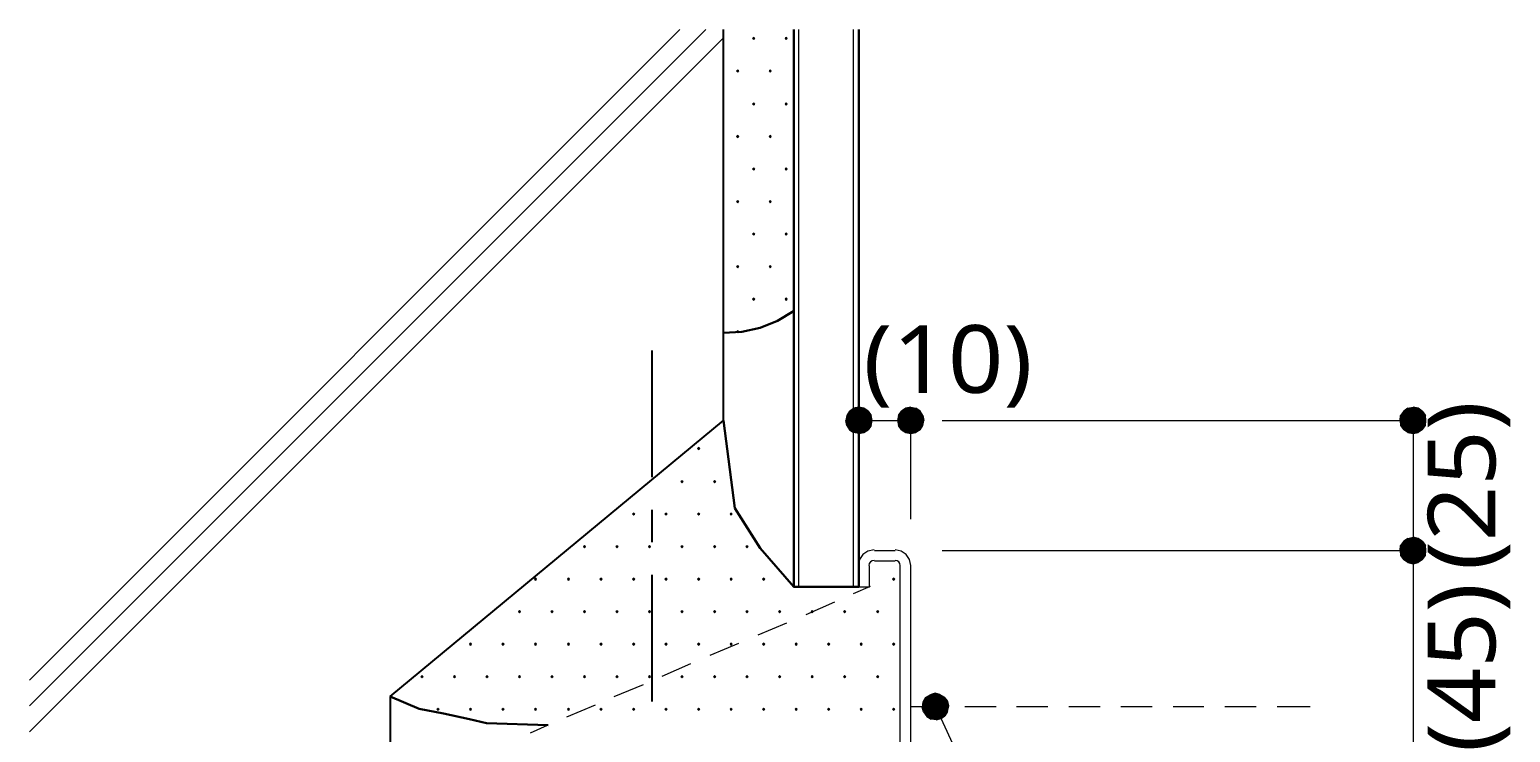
# Model space of a CAD drawing. Header units: millimetres. Extents: x 0 to 420, y 0 to 297.
# Drawn here: x 231.7 to 288.6, y 199.3 to 226.3 of the extents above; entities that cross this region are included whole.
import ezdxf
from ezdxf.enums import TextEntityAlignment as Align

# ---------------------------------------------------------------- set-up
doc = ezdxf.new("R2010")
doc.units = ezdxf.units.MM
doc.styles.add('kst32b', font='NotoSansJP-Variable.ttf')

msp = doc.modelspace()

# ---------------------------------------------------------------- hatches: boundary and pattern name
for points in [[(259.546, 225.975), (259.525, 225.954), (259.503, 225.933), (259.525, 225.912), (259.546, 225.891), (259.567, 225.912), (259.588, 225.933), (259.567, 225.954), (259.546, 225.975)], [(260.795, 225.975), (260.773, 225.954), (260.752, 225.933), (260.773, 225.912), (260.795, 225.891), (260.816, 225.912), (260.837, 225.933), (260.816, 225.954), (260.795, 225.975)], [(258.932, 224.726), (258.911, 224.705), (258.889, 224.684), (258.911, 224.663), (258.932, 224.642), (258.953, 224.663), (258.974, 224.684), (258.953, 224.705), (258.932, 224.726)], [(260.181, 224.726), (260.16, 224.705), (260.138, 224.684), (260.16, 224.663), (260.181, 224.642), (260.202, 224.663), (260.223, 224.684), (260.202, 224.705), (260.181, 224.726)], [(259.546, 223.456), (259.525, 223.435), (259.503, 223.414), (259.525, 223.393), (259.546, 223.372), (259.567, 223.393), (259.588, 223.414), (259.567, 223.435), (259.546, 223.456)], [(260.795, 223.456), (260.773, 223.435), (260.752, 223.414), (260.773, 223.393), (260.795, 223.372), (260.816, 223.393), (260.837, 223.414), (260.816, 223.435), (260.795, 223.456)], [(258.932, 222.208), (258.911, 222.187), (258.889, 222.165), (258.911, 222.144), (258.932, 222.123), (258.953, 222.144), (258.974, 222.165), (258.953, 222.187), (258.932, 222.208)], [(260.181, 222.208), (260.16, 222.187), (260.138, 222.165), (260.16, 222.144), (260.181, 222.123), (260.202, 222.144), (260.223, 222.165), (260.202, 222.187), (260.181, 222.208)], [(259.546, 220.959), (259.525, 220.938), (259.503, 220.916), (259.525, 220.895), (259.546, 220.874), (259.567, 220.895), (259.588, 220.916), (259.567, 220.938), (259.546, 220.959)], [(260.795, 220.959), (260.773, 220.938), (260.752, 220.916), (260.773, 220.895), (260.795, 220.874), (260.816, 220.895), (260.837, 220.916), (260.816, 220.938), (260.795, 220.959)], [(258.932, 219.71), (258.911, 219.689), (258.889, 219.668), (258.911, 219.646), (258.932, 219.625), (258.953, 219.646), (258.974, 219.668), (258.953, 219.689), (258.932, 219.71)], [(260.181, 219.71), (260.16, 219.689), (260.138, 219.668), (260.16, 219.646), (260.181, 219.625), (260.202, 219.646), (260.223, 219.668), (260.202, 219.689), (260.181, 219.71)], [(259.546, 218.461), (259.525, 218.44), (259.503, 218.419), (259.525, 218.398), (259.546, 218.376), (259.567, 218.398), (259.588, 218.419), (259.567, 218.44), (259.546, 218.461)], [(260.795, 218.461), (260.773, 218.44), (260.752, 218.419), (260.773, 218.398), (260.795, 218.376), (260.816, 218.398), (260.837, 218.419), (260.816, 218.44), (260.795, 218.461)], [(258.932, 217.212), (258.911, 217.191), (258.889, 217.17), (258.911, 217.149), (258.932, 217.128), (258.953, 217.149), (258.974, 217.17), (258.953, 217.191), (258.932, 217.212)], [(260.181, 217.212), (260.16, 217.191), (260.138, 217.17), (260.16, 217.149), (260.181, 217.128), (260.202, 217.149), (260.223, 217.17), (260.202, 217.191), (260.181, 217.212)], [(259.546, 215.963), (259.525, 215.942), (259.503, 215.921), (259.525, 215.9), (259.546, 215.879), (259.567, 215.9), (259.588, 215.921), (259.567, 215.942), (259.546, 215.963)], [(260.795, 215.963), (260.773, 215.942), (260.752, 215.921), (260.773, 215.9), (260.795, 215.879), (260.816, 215.9), (260.837, 215.921), (260.816, 215.942), (260.795, 215.963)], [(258.932, 214.715), (258.911, 214.693), (258.889, 214.672), (258.911, 214.651), (258.932, 214.63), (258.953, 214.651), (258.974, 214.672), (258.953, 214.693), (258.932, 214.715)], [(263.779, 211.73), (263.589, 211.772), (263.589, 211.264), (263.779, 211.73)], [(265.388, 210.799), (265.578, 210.756), (265.578, 211.264), (265.388, 210.799)], [(285.348, 211.074), (285.369, 211.264), (284.882, 211.264), (285.348, 211.074)], [(257.429, 210.227), (257.408, 210.206), (257.387, 210.185), (257.408, 210.164), (257.429, 210.143), (257.45, 210.164), (257.471, 210.185), (257.45, 210.206), (257.429, 210.227)], [(256.794, 208.957), (256.773, 208.936), (256.752, 208.915), (256.773, 208.894), (256.794, 208.873), (256.815, 208.894), (256.836, 208.915), (256.815, 208.936), (256.794, 208.957)], [(258.043, 208.957), (258.022, 208.936), (258, 208.915), (258.022, 208.894), (258.043, 208.873), (258.064, 208.894), (258.085, 208.915), (258.064, 208.936), (258.043, 208.957)], [(254.931, 207.708), (254.91, 207.687), (254.889, 207.666), (254.91, 207.645), (254.931, 207.624), (254.953, 207.645), (254.974, 207.666), (254.953, 207.687), (254.931, 207.708)], [(256.18, 207.708), (256.159, 207.687), (256.138, 207.666), (256.159, 207.645), (256.18, 207.624), (256.201, 207.645), (256.223, 207.666), (256.201, 207.687), (256.18, 207.708)], [(257.429, 207.708), (257.408, 207.687), (257.387, 207.666), (257.408, 207.645), (257.429, 207.624), (257.45, 207.645), (257.471, 207.666), (257.45, 207.687), (257.429, 207.708)], [(258.678, 207.708), (258.657, 207.687), (258.636, 207.666), (258.657, 207.645), (258.678, 207.624), (258.699, 207.645), (258.72, 207.666), (258.699, 207.687), (258.678, 207.708)], [(253.048, 206.46), (253.026, 206.438), (253.005, 206.417), (253.026, 206.396), (253.048, 206.375), (253.069, 206.396), (253.09, 206.417), (253.069, 206.438), (253.048, 206.46)], [(254.296, 206.46), (254.275, 206.438), (254.254, 206.417), (254.275, 206.396), (254.296, 206.375), (254.318, 206.396), (254.339, 206.417), (254.318, 206.438), (254.296, 206.46)], [(255.545, 206.46), (255.524, 206.438), (255.503, 206.417), (255.524, 206.396), (255.545, 206.375), (255.566, 206.396), (255.587, 206.417), (255.566, 206.438), (255.545, 206.46)], [(256.794, 206.46), (256.773, 206.438), (256.752, 206.417), (256.773, 206.396), (256.794, 206.375), (256.815, 206.396), (256.836, 206.417), (256.815, 206.438), (256.794, 206.46)], [(258.043, 206.46), (258.022, 206.438), (258, 206.417), (258.022, 206.396), (258.043, 206.375), (258.064, 206.396), (258.085, 206.417), (258.064, 206.438), (258.043, 206.46)], [(259.292, 206.46), (259.271, 206.438), (259.249, 206.417), (259.271, 206.396), (259.292, 206.375), (259.313, 206.396), (259.334, 206.417), (259.313, 206.438), (259.292, 206.46)], [(285.348, 206.079), (285.369, 206.269), (284.882, 206.269), (285.348, 206.079)], [(251.164, 205.211), (251.143, 205.19), (251.121, 205.169), (251.143, 205.147), (251.164, 205.126), (251.185, 205.147), (251.206, 205.169), (251.185, 205.19), (251.164, 205.211)], [(252.434, 205.211), (252.412, 205.19), (252.391, 205.169), (252.412, 205.147), (252.434, 205.126), (252.455, 205.147), (252.476, 205.169), (252.455, 205.19), (252.434, 205.211)], [(253.682, 205.211), (253.661, 205.19), (253.64, 205.169), (253.661, 205.147), (253.682, 205.126), (253.704, 205.147), (253.725, 205.169), (253.704, 205.19), (253.682, 205.211)], [(254.931, 205.211), (254.91, 205.19), (254.889, 205.169), (254.91, 205.147), (254.931, 205.126), (254.953, 205.147), (254.974, 205.169), (254.953, 205.19), (254.931, 205.211)], [(256.18, 205.211), (256.159, 205.19), (256.138, 205.169), (256.159, 205.147), (256.18, 205.126), (256.201, 205.147), (256.223, 205.169), (256.201, 205.19), (256.18, 205.211)], [(257.429, 205.211), (257.408, 205.19), (257.387, 205.169), (257.408, 205.147), (257.429, 205.126), (257.45, 205.147), (257.471, 205.169), (257.45, 205.19), (257.429, 205.211)], [(258.678, 205.211), (258.657, 205.19), (258.636, 205.169), (258.657, 205.147), (258.678, 205.126), (258.699, 205.147), (258.72, 205.169), (258.699, 205.19), (258.678, 205.211)], [(259.927, 205.211), (259.905, 205.19), (259.884, 205.169), (259.905, 205.147), (259.927, 205.126), (259.948, 205.147), (259.969, 205.169), (259.948, 205.19), (259.927, 205.211)], [(264.922, 205.211), (264.901, 205.19), (264.88, 205.169), (264.901, 205.147), (264.922, 205.126), (264.943, 205.147), (264.964, 205.169), (264.943, 205.19), (264.922, 205.211)], [(250.55, 203.962), (250.529, 203.941), (250.507, 203.92), (250.529, 203.898), (250.55, 203.877), (250.571, 203.898), (250.592, 203.92), (250.571, 203.941), (250.55, 203.962)], [(251.799, 203.962), (251.778, 203.941), (251.756, 203.92), (251.778, 203.898), (251.799, 203.877), (251.82, 203.898), (251.841, 203.92), (251.82, 203.941), (251.799, 203.962)], [(253.048, 203.962), (253.026, 203.941), (253.005, 203.92), (253.026, 203.898), (253.048, 203.877), (253.069, 203.898), (253.09, 203.92), (253.069, 203.941), (253.048, 203.962)], [(254.296, 203.962), (254.275, 203.941), (254.254, 203.92), (254.275, 203.898), (254.296, 203.877), (254.318, 203.898), (254.339, 203.92), (254.318, 203.941), (254.296, 203.962)], [(255.545, 203.962), (255.524, 203.941), (255.503, 203.92), (255.524, 203.898), (255.545, 203.877), (255.566, 203.898), (255.587, 203.92), (255.566, 203.941), (255.545, 203.962)], [(256.794, 203.962), (256.773, 203.941), (256.752, 203.92), (256.773, 203.898), (256.794, 203.877), (256.815, 203.898), (256.836, 203.92), (256.815, 203.941), (256.794, 203.962)], [(258.043, 203.962), (258.022, 203.941), (258, 203.92), (258.022, 203.898), (258.043, 203.877), (258.064, 203.898), (258.085, 203.92), (258.064, 203.941), (258.043, 203.962)], [(259.292, 203.962), (259.271, 203.941), (259.249, 203.92), (259.271, 203.898), (259.292, 203.877), (259.313, 203.898), (259.334, 203.92), (259.313, 203.941), (259.292, 203.962)], [(260.541, 203.962), (260.519, 203.941), (260.498, 203.92), (260.519, 203.898), (260.541, 203.877), (260.562, 203.898), (260.583, 203.92), (260.562, 203.941), (260.541, 203.962)], [(261.789, 203.962), (261.768, 203.941), (261.747, 203.92), (261.768, 203.898), (261.789, 203.877), (261.811, 203.898), (261.832, 203.92), (261.811, 203.941), (261.789, 203.962)], [(263.038, 203.962), (263.017, 203.941), (262.996, 203.92), (263.017, 203.898), (263.038, 203.877), (263.059, 203.898), (263.08, 203.92), (263.059, 203.941), (263.038, 203.962)], [(264.308, 203.962), (264.287, 203.941), (264.266, 203.92), (264.287, 203.898), (264.308, 203.877), (264.329, 203.898), (264.35, 203.92), (264.329, 203.941), (264.308, 203.962)], [(248.666, 202.713), (248.645, 202.692), (248.624, 202.671), (248.645, 202.65), (248.666, 202.629), (248.687, 202.65), (248.708, 202.671), (248.687, 202.692), (248.666, 202.713)], [(249.915, 202.713), (249.894, 202.692), (249.873, 202.671), (249.894, 202.65), (249.915, 202.629), (249.936, 202.65), (249.957, 202.671), (249.936, 202.692), (249.915, 202.713)], [(251.164, 202.713), (251.143, 202.692), (251.121, 202.671), (251.143, 202.65), (251.164, 202.629), (251.185, 202.65), (251.206, 202.671), (251.185, 202.692), (251.164, 202.713)], [(252.434, 202.713), (252.412, 202.692), (252.391, 202.671), (252.412, 202.65), (252.434, 202.629), (252.455, 202.65), (252.476, 202.671), (252.455, 202.692), (252.434, 202.713)], [(253.682, 202.713), (253.661, 202.692), (253.64, 202.671), (253.661, 202.65), (253.682, 202.629), (253.704, 202.65), (253.725, 202.671), (253.704, 202.692), (253.682, 202.713)], [(254.931, 202.713), (254.91, 202.692), (254.889, 202.671), (254.91, 202.65), (254.931, 202.629), (254.953, 202.65), (254.974, 202.671), (254.953, 202.692), (254.931, 202.713)], [(256.18, 202.713), (256.159, 202.692), (256.138, 202.671), (256.159, 202.65), (256.18, 202.629), (256.201, 202.65), (256.223, 202.671), (256.201, 202.692), (256.18, 202.713)], [(257.429, 202.713), (257.408, 202.692), (257.387, 202.671), (257.408, 202.65), (257.429, 202.629), (257.45, 202.65), (257.471, 202.671), (257.45, 202.692), (257.429, 202.713)], [(258.678, 202.713), (258.657, 202.692), (258.636, 202.671), (258.657, 202.65), (258.678, 202.629), (258.699, 202.65), (258.72, 202.671), (258.699, 202.692), (258.678, 202.713)], [(259.927, 202.713), (259.905, 202.692), (259.884, 202.671), (259.905, 202.65), (259.927, 202.629), (259.948, 202.65), (259.969, 202.671), (259.948, 202.692), (259.927, 202.713)], [(261.175, 202.713), (261.154, 202.692), (261.133, 202.671), (261.154, 202.65), (261.175, 202.629), (261.197, 202.65), (261.218, 202.671), (261.197, 202.692), (261.175, 202.713)], [(262.424, 202.713), (262.403, 202.692), (262.382, 202.671), (262.403, 202.65), (262.424, 202.629), (262.446, 202.65), (262.467, 202.671), (262.446, 202.692), (262.424, 202.713)], [(263.673, 202.713), (263.652, 202.692), (263.631, 202.671), (263.652, 202.65), (263.673, 202.629), (263.694, 202.65), (263.716, 202.671), (263.694, 202.692), (263.673, 202.713)], [(264.922, 202.713), (264.901, 202.692), (264.88, 202.671), (264.901, 202.65), (264.922, 202.629), (264.943, 202.65), (264.964, 202.671), (264.943, 202.692), (264.922, 202.713)], [(246.803, 201.464), (246.782, 201.443), (246.761, 201.422), (246.782, 201.401), (246.803, 201.38), (246.825, 201.401), (246.846, 201.422), (246.825, 201.443), (246.803, 201.464)], [(248.052, 201.464), (248.031, 201.443), (248.01, 201.422), (248.031, 201.401), (248.052, 201.38), (248.073, 201.401), (248.095, 201.422), (248.073, 201.443), (248.052, 201.464)], [(249.301, 201.464), (249.28, 201.443), (249.259, 201.422), (249.28, 201.401), (249.301, 201.38), (249.322, 201.401), (249.343, 201.422), (249.322, 201.443), (249.301, 201.464)], [(250.55, 201.464), (250.529, 201.443), (250.507, 201.422), (250.529, 201.401), (250.55, 201.38), (250.571, 201.401), (250.592, 201.422), (250.571, 201.443), (250.55, 201.464)], [(251.799, 201.464), (251.778, 201.443), (251.756, 201.422), (251.778, 201.401), (251.799, 201.38), (251.82, 201.401), (251.841, 201.422), (251.82, 201.443), (251.799, 201.464)], [(253.048, 201.464), (253.026, 201.443), (253.005, 201.422), (253.026, 201.401), (253.048, 201.38), (253.069, 201.401), (253.09, 201.422), (253.069, 201.443), (253.048, 201.464)], [(254.296, 201.464), (254.275, 201.443), (254.254, 201.422), (254.275, 201.401), (254.296, 201.38), (254.318, 201.401), (254.339, 201.422), (254.318, 201.443), (254.296, 201.464)], [(255.545, 201.464), (255.524, 201.443), (255.503, 201.422), (255.524, 201.401), (255.545, 201.38), (255.566, 201.401), (255.587, 201.422), (255.566, 201.443), (255.545, 201.464)], [(256.794, 201.464), (256.773, 201.443), (256.752, 201.422), (256.773, 201.401), (256.794, 201.38), (256.815, 201.401), (256.836, 201.422), (256.815, 201.443), (256.794, 201.464)], [(258.043, 201.464), (258.022, 201.443), (258, 201.422), (258.022, 201.401), (258.043, 201.38), (258.064, 201.401), (258.085, 201.422), (258.064, 201.443), (258.043, 201.464)], [(259.292, 201.464), (259.271, 201.443), (259.249, 201.422), (259.271, 201.401), (259.292, 201.38), (259.313, 201.401), (259.334, 201.422), (259.313, 201.443), (259.292, 201.464)], [(260.541, 201.464), (260.519, 201.443), (260.498, 201.422), (260.519, 201.401), (260.541, 201.38), (260.562, 201.401), (260.583, 201.422), (260.562, 201.443), (260.541, 201.464)], [(261.789, 201.464), (261.768, 201.443), (261.747, 201.422), (261.768, 201.401), (261.789, 201.38), (261.811, 201.401), (261.832, 201.422), (261.811, 201.443), (261.789, 201.464)], [(263.038, 201.464), (263.017, 201.443), (262.996, 201.422), (263.017, 201.401), (263.038, 201.38), (263.059, 201.401), (263.08, 201.422), (263.059, 201.443), (263.038, 201.464)], [(264.308, 201.464), (264.287, 201.443), (264.266, 201.422), (264.287, 201.401), (264.308, 201.38), (264.329, 201.401), (264.35, 201.422), (264.329, 201.443), (264.308, 201.464)], [(247.417, 200.215), (247.396, 200.194), (247.375, 200.173), (247.396, 200.152), (247.417, 200.131), (247.438, 200.152), (247.46, 200.173), (247.438, 200.194), (247.417, 200.215)], [(248.666, 200.215), (248.645, 200.194), (248.624, 200.173), (248.645, 200.152), (248.666, 200.131), (248.687, 200.152), (248.708, 200.173), (248.687, 200.194), (248.666, 200.215)], [(249.915, 200.215), (249.894, 200.194), (249.873, 200.173), (249.894, 200.152), (249.915, 200.131), (249.936, 200.152), (249.957, 200.173), (249.936, 200.194), (249.915, 200.215)], [(251.164, 200.215), (251.143, 200.194), (251.121, 200.173), (251.143, 200.152), (251.164, 200.131), (251.185, 200.152), (251.206, 200.173), (251.185, 200.194), (251.164, 200.215)], [(252.434, 200.215), (252.412, 200.194), (252.391, 200.173), (252.412, 200.152), (252.434, 200.131), (252.455, 200.152), (252.476, 200.173), (252.455, 200.194), (252.434, 200.215)], [(253.682, 200.215), (253.661, 200.194), (253.64, 200.173), (253.661, 200.152), (253.682, 200.131), (253.704, 200.152), (253.725, 200.173), (253.704, 200.194), (253.682, 200.215)], [(254.931, 200.215), (254.91, 200.194), (254.889, 200.173), (254.91, 200.152), (254.931, 200.131), (254.953, 200.152), (254.974, 200.173), (254.953, 200.194), (254.931, 200.215)], [(256.18, 200.215), (256.159, 200.194), (256.138, 200.173), (256.159, 200.152), (256.18, 200.131), (256.201, 200.152), (256.223, 200.173), (256.201, 200.194), (256.18, 200.215)], [(257.429, 200.215), (257.408, 200.194), (257.387, 200.173), (257.408, 200.152), (257.429, 200.131), (257.45, 200.152), (257.471, 200.173), (257.45, 200.194), (257.429, 200.215)], [(258.678, 200.215), (258.657, 200.194), (258.636, 200.173), (258.657, 200.152), (258.678, 200.131), (258.699, 200.152), (258.72, 200.173), (258.699, 200.194), (258.678, 200.215)], [(259.927, 200.215), (259.905, 200.194), (259.884, 200.173), (259.905, 200.152), (259.927, 200.131), (259.948, 200.152), (259.969, 200.173), (259.948, 200.194), (259.927, 200.215)], [(261.175, 200.215), (261.154, 200.194), (261.133, 200.173), (261.154, 200.152), (261.175, 200.131), (261.197, 200.152), (261.218, 200.173), (261.197, 200.194), (261.175, 200.215)], [(262.424, 200.215), (262.403, 200.194), (262.382, 200.173), (262.403, 200.152), (262.424, 200.131), (262.446, 200.152), (262.467, 200.173), (262.446, 200.194), (262.424, 200.215)], [(263.673, 200.215), (263.652, 200.194), (263.631, 200.173), (263.652, 200.152), (263.673, 200.131), (263.694, 200.152), (263.716, 200.173), (263.694, 200.194), (263.673, 200.215)], [(264.922, 200.215), (264.901, 200.194), (264.88, 200.173), (264.901, 200.152), (264.922, 200.131), (264.943, 200.152), (264.964, 200.173), (264.943, 200.194), (264.922, 200.215)], [(267.039, 200.3), (266.996, 200.491), (266.531, 200.279), (267.039, 200.3)]]:
    msp.add_hatch(color=7).paths.add_polyline_path(points)
h = msp.add_hatch(color=7)
h.paths.add_polyline_path([(263.589, 211.772), (263.377, 211.73), (263.589, 211.264), (263.589, 211.772)])
h.paths.add_polyline_path([(263.377, 211.73), (263.589, 211.264), (263.229, 211.624), (263.377, 211.73)])
h.paths.add_polyline_path([(263.589, 211.264), (263.229, 211.624), (263.123, 211.455), (263.589, 211.264)])
h = msp.add_hatch(color=7)
h.paths.add_polyline_path([(264.096, 211.264), (264.054, 211.455), (263.589, 211.264), (264.096, 211.264)])
h.paths.add_polyline_path([(264.054, 211.455), (263.589, 211.264), (263.948, 211.624), (264.054, 211.455)])
h.paths.add_polyline_path([(263.589, 211.264), (263.948, 211.624), (263.779, 211.73), (263.589, 211.264)])
h = msp.add_hatch(color=7)
h.paths.add_polyline_path([(265.388, 211.73), (265.218, 211.624), (265.578, 211.264), (265.388, 211.73)])
h.paths.add_polyline_path([(265.218, 211.624), (265.578, 211.264), (265.112, 211.455), (265.218, 211.624)])
h.paths.add_polyline_path([(265.578, 211.264), (265.112, 211.455), (265.07, 211.264), (265.578, 211.264)])
h = msp.add_hatch(color=7)
h.paths.add_polyline_path([(265.938, 211.624), (265.769, 211.73), (265.578, 211.264), (265.938, 211.624)])
h.paths.add_polyline_path([(265.769, 211.73), (265.578, 211.264), (265.578, 211.772), (265.769, 211.73)])
h.paths.add_polyline_path([(265.578, 211.264), (265.578, 211.772), (265.388, 211.73), (265.578, 211.264)])
h = msp.add_hatch(color=7)
h.paths.add_polyline_path([(266.044, 211.074), (266.086, 211.264), (265.578, 211.264), (266.044, 211.074)])
h.paths.add_polyline_path([(266.086, 211.264), (265.578, 211.264), (266.044, 211.455), (266.086, 211.264)])
h.paths.add_polyline_path([(265.578, 211.264), (266.044, 211.455), (265.938, 211.624), (265.578, 211.264)])
h = msp.add_hatch(color=7)
h.paths.add_polyline_path([(284.522, 211.624), (284.395, 211.455), (284.882, 211.264), (284.522, 211.624)])
h.paths.add_polyline_path([(284.395, 211.455), (284.882, 211.264), (284.374, 211.264), (284.395, 211.455)])
h.paths.add_polyline_path([(284.882, 211.264), (284.374, 211.264), (284.395, 211.074), (284.882, 211.264)])
h = msp.add_hatch(color=7)
h.paths.add_polyline_path([(285.073, 211.73), (284.882, 211.772), (284.882, 211.264), (285.073, 211.73)])
h.paths.add_polyline_path([(284.882, 211.772), (284.882, 211.264), (284.671, 211.73), (284.882, 211.772)])
h.paths.add_polyline_path([(284.882, 211.264), (284.671, 211.73), (284.522, 211.624), (284.882, 211.264)])
h = msp.add_hatch(color=7)
h.paths.add_polyline_path([(285.369, 211.264), (285.348, 211.455), (284.882, 211.264), (285.369, 211.264)])
h.paths.add_polyline_path([(285.348, 211.455), (284.882, 211.264), (285.221, 211.624), (285.348, 211.455)])
h.paths.add_polyline_path([(284.882, 211.264), (285.221, 211.624), (285.073, 211.73), (284.882, 211.264)])
h = msp.add_hatch(color=7)
h.paths.add_polyline_path([(263.123, 211.455), (263.08, 211.264), (263.589, 211.264), (263.123, 211.455)])
h.paths.add_polyline_path([(263.08, 211.264), (263.589, 211.264), (263.123, 211.074), (263.08, 211.264)])
h.paths.add_polyline_path([(263.589, 211.264), (263.123, 211.074), (263.229, 210.905), (263.589, 211.264)])
h = msp.add_hatch(color=7)
h.paths.add_polyline_path([(263.229, 210.905), (263.377, 210.799), (263.589, 211.264), (263.229, 210.905)])
h.paths.add_polyline_path([(263.377, 210.799), (263.589, 211.264), (263.589, 210.756), (263.377, 210.799)])
h.paths.add_polyline_path([(263.589, 211.264), (263.589, 210.756), (263.779, 210.799), (263.589, 211.264)])
h = msp.add_hatch(color=7)
h.paths.add_polyline_path([(263.779, 210.799), (263.948, 210.905), (263.589, 211.264), (263.779, 210.799)])
h.paths.add_polyline_path([(263.948, 210.905), (263.589, 211.264), (264.054, 211.074), (263.948, 210.905)])
h.paths.add_polyline_path([(263.589, 211.264), (264.054, 211.074), (264.096, 211.264), (263.589, 211.264)])
h = msp.add_hatch(color=7)
h.paths.add_polyline_path([(265.07, 211.264), (265.112, 211.074), (265.578, 211.264), (265.07, 211.264)])
h.paths.add_polyline_path([(265.112, 211.074), (265.578, 211.264), (265.218, 210.905), (265.112, 211.074)])
h.paths.add_polyline_path([(265.578, 211.264), (265.218, 210.905), (265.388, 210.799), (265.578, 211.264)])
h = msp.add_hatch(color=7)
h.paths.add_polyline_path([(265.578, 210.756), (265.769, 210.799), (265.578, 211.264), (265.578, 210.756)])
h.paths.add_polyline_path([(265.769, 210.799), (265.578, 211.264), (265.938, 210.905), (265.769, 210.799)])
h.paths.add_polyline_path([(265.578, 211.264), (265.938, 210.905), (266.044, 211.074), (265.578, 211.264)])
h = msp.add_hatch(color=7)
h.paths.add_polyline_path([(284.395, 211.074), (284.522, 210.905), (284.882, 211.264), (284.395, 211.074)])
h.paths.add_polyline_path([(284.522, 210.905), (284.882, 211.264), (284.671, 210.799), (284.522, 210.905)])
h.paths.add_polyline_path([(284.882, 211.264), (284.671, 210.799), (284.882, 210.756), (284.882, 211.264)])
h = msp.add_hatch(color=7)
h.paths.add_polyline_path([(284.882, 210.756), (285.073, 210.799), (284.882, 211.264), (284.882, 210.756)])
h.paths.add_polyline_path([(285.073, 210.799), (284.882, 211.264), (285.221, 210.905), (285.073, 210.799)])
h.paths.add_polyline_path([(284.882, 211.264), (285.221, 210.905), (285.348, 211.074), (284.882, 211.264)])
h = msp.add_hatch(color=7)
h.paths.add_polyline_path([(284.522, 206.629), (284.395, 206.46), (284.882, 206.269), (284.522, 206.629)])
h.paths.add_polyline_path([(284.395, 206.46), (284.882, 206.269), (284.374, 206.269), (284.395, 206.46)])
h.paths.add_polyline_path([(284.882, 206.269), (284.374, 206.269), (284.395, 206.079), (284.882, 206.269)])
h = msp.add_hatch(color=7)
h.paths.add_polyline_path([(285.073, 206.735), (284.882, 206.777), (284.882, 206.269), (285.073, 206.735)])
h.paths.add_polyline_path([(284.882, 206.777), (284.882, 206.269), (284.671, 206.735), (284.882, 206.777)])
h.paths.add_polyline_path([(284.882, 206.269), (284.671, 206.735), (284.522, 206.629), (284.882, 206.269)])
h = msp.add_hatch(color=7)
h.paths.add_polyline_path([(285.369, 206.269), (285.348, 206.46), (284.882, 206.269), (285.369, 206.269)])
h.paths.add_polyline_path([(285.348, 206.46), (284.882, 206.269), (285.221, 206.629), (285.348, 206.46)])
h.paths.add_polyline_path([(284.882, 206.269), (285.221, 206.629), (285.073, 206.735), (284.882, 206.269)])
h = msp.add_hatch(color=7)
h.paths.add_polyline_path([(284.395, 206.079), (284.522, 205.909), (284.882, 206.269), (284.395, 206.079)])
h.paths.add_polyline_path([(284.522, 205.909), (284.882, 206.269), (284.671, 205.804), (284.522, 205.909)])
h.paths.add_polyline_path([(284.882, 206.269), (284.671, 205.804), (284.882, 205.761), (284.882, 206.269)])
h = msp.add_hatch(color=7)
h.paths.add_polyline_path([(284.882, 205.761), (285.073, 205.804), (284.882, 206.269), (284.882, 205.761)])
h.paths.add_polyline_path([(285.073, 205.804), (284.882, 206.269), (285.221, 205.909), (285.073, 205.804)])
h.paths.add_polyline_path([(284.882, 206.269), (285.221, 205.909), (285.348, 206.079), (284.882, 206.269)])
h = msp.add_hatch(color=7)
h.paths.add_polyline_path([(266.51, 200.787), (266.319, 200.723), (266.531, 200.279), (266.51, 200.787)])
h.paths.add_polyline_path([(266.319, 200.723), (266.531, 200.279), (266.15, 200.618), (266.319, 200.723)])
h.paths.add_polyline_path([(266.531, 200.279), (266.15, 200.618), (266.044, 200.448), (266.531, 200.279)])
h = msp.add_hatch(color=7)
h.paths.add_polyline_path([(266.996, 200.491), (266.869, 200.639), (266.531, 200.279), (266.996, 200.491)])
h.paths.add_polyline_path([(266.869, 200.639), (266.531, 200.279), (266.7, 200.745), (266.869, 200.639)])
h.paths.add_polyline_path([(266.531, 200.279), (266.7, 200.745), (266.51, 200.787), (266.531, 200.279)])
h = msp.add_hatch(color=7)
h.paths.add_polyline_path([(266.044, 200.448), (266.023, 200.258), (266.531, 200.279), (266.044, 200.448)])
h.paths.add_polyline_path([(266.023, 200.258), (266.531, 200.279), (266.065, 200.067), (266.023, 200.258)])
h.paths.add_polyline_path([(266.531, 200.279), (266.065, 200.067), (266.192, 199.898), (266.531, 200.279)])
h = msp.add_hatch(color=7)
h.paths.add_polyline_path([(266.192, 199.898), (266.361, 199.792), (266.531, 200.279), (266.192, 199.898)])
h.paths.add_polyline_path([(266.361, 199.792), (266.531, 200.279), (266.552, 199.771), (266.361, 199.792)])
h.paths.add_polyline_path([(266.531, 200.279), (266.552, 199.771), (266.742, 199.813), (266.531, 200.279)])
h = msp.add_hatch(color=7)
h.paths.add_polyline_path([(266.742, 199.813), (266.891, 199.919), (266.531, 200.279), (266.742, 199.813)])
h.paths.add_polyline_path([(266.891, 199.919), (266.531, 200.279), (266.996, 200.088), (266.891, 199.919)])
h.paths.add_polyline_path([(266.531, 200.279), (266.996, 200.088), (267.039, 200.3), (266.531, 200.279)])

# ---------------------------------------------------------------- linework, layer by layer
at = {"lineweight": 13}
for points in [[(231.733, 201.295), (256.709, 226.272)], [(231.733, 200.3), (257.704, 226.272)], [(231.733, 199.305), (258.382, 225.954)], [(261.281, 204.872), (261.281, 226.272)], [(263.377, 204.872), (263.377, 226.272)], [(263.589, 211.264), (265.578, 211.264)], [(265.578, 207.476), (265.578, 211.307)], [(266.785, 211.264), (284.882, 211.264)], [(284.882, 211.264), (284.882, 206.269), (284.882, 197.273)], [(264.171, 206.29), (263.936, 206.243), (263.744, 206.114), (263.615, 205.922), (263.567, 205.687)], [(264.181, 206.269), (264.986, 206.269)], [(265.578, 205.687), (265.531, 205.922), (265.401, 206.114), (265.21, 206.243), (264.975, 206.29)], [(266.785, 206.269), (284.882, 206.269)], [(263.589, 205.676), (263.589, 204.872), (263.991, 204.872), (263.991, 205.676)], [(264.171, 205.888), (264.092, 205.872), (264.028, 205.829), (263.985, 205.765), (263.97, 205.687)], [(264.181, 205.867), (264.986, 205.867)], [(265.176, 205.687), (265.16, 205.765), (265.117, 205.829), (265.053, 205.872), (264.975, 205.888)], [(265.176, 197.866), (265.176, 205.676)], [(265.578, 197.866), (265.578, 205.676)], [(263.377, 204.618), (264.033, 204.893)], [(261.557, 203.814), (262.657, 204.301)], [(259.715, 203.031), (260.816, 203.496)], [(257.873, 202.247), (258.974, 202.713)], [(256.032, 201.443), (257.133, 201.93)], [(254.191, 200.66), (255.312, 201.126)], [(252.37, 199.877), (253.471, 200.342)], [(265.578, 200.279), (266.848, 200.279)], [(266.531, 200.279), (270.193, 192.299)], [(267.653, 200.279), (268.859, 200.279)], [(269.642, 200.279), (270.849, 200.279)], [(271.653, 200.279), (272.86, 200.279)], [(273.643, 200.279), (274.849, 200.279)], [(275.654, 200.279), (276.839, 200.279)], [(277.643, 200.279), (278.85, 200.279)], [(279.654, 200.279), (280.924, 200.279)], [(250.973, 199.263), (251.629, 199.559)]]:
    msp.add_lwpolyline(points, dxfattribs=at)
at = {"lineweight": 25}
for points in [[(258.382, 211.264), (258.382, 226.272)], [(255.63, 213.953), (255.63, 209.084)], [(245.576, 200.66), (258.382, 211.264)], [(255.63, 207.836), (255.63, 206.587)], [(255.63, 205.338), (255.63, 200.47)], [(245.576, 200.66), (245.576, 160.274)]]:
    msp.add_lwpolyline(points, dxfattribs=at)
at = {"lineweight": 0}
for points in [[(259.546, 225.975), (259.525, 225.954), (259.503, 225.933), (259.525, 225.912), (259.546, 225.891), (259.567, 225.912), (259.588, 225.933), (259.567, 225.954)], [(260.795, 225.975), (260.773, 225.954), (260.752, 225.933), (260.773, 225.912), (260.795, 225.891), (260.816, 225.912), (260.837, 225.933), (260.816, 225.954)], [(258.932, 224.726), (258.911, 224.705), (258.889, 224.684), (258.911, 224.663), (258.932, 224.642), (258.953, 224.663), (258.974, 224.684), (258.953, 224.705)], [(260.181, 224.726), (260.16, 224.705), (260.138, 224.684), (260.16, 224.663), (260.181, 224.642), (260.202, 224.663), (260.223, 224.684), (260.202, 224.705)], [(259.546, 223.456), (259.525, 223.435), (259.503, 223.414), (259.525, 223.393), (259.546, 223.372), (259.567, 223.393), (259.588, 223.414), (259.567, 223.435)], [(260.795, 223.456), (260.773, 223.435), (260.752, 223.414), (260.773, 223.393), (260.795, 223.372), (260.816, 223.393), (260.837, 223.414), (260.816, 223.435)], [(258.932, 222.208), (258.911, 222.187), (258.889, 222.165), (258.911, 222.144), (258.932, 222.123), (258.953, 222.144), (258.974, 222.165), (258.953, 222.187)], [(260.181, 222.208), (260.16, 222.187), (260.138, 222.165), (260.16, 222.144), (260.181, 222.123), (260.202, 222.144), (260.223, 222.165), (260.202, 222.187)], [(259.546, 220.959), (259.525, 220.938), (259.503, 220.916), (259.525, 220.895), (259.546, 220.874), (259.567, 220.895), (259.588, 220.916), (259.567, 220.938)], [(260.795, 220.959), (260.773, 220.938), (260.752, 220.916), (260.773, 220.895), (260.795, 220.874), (260.816, 220.895), (260.837, 220.916), (260.816, 220.938)], [(258.932, 219.71), (258.911, 219.689), (258.889, 219.668), (258.911, 219.646), (258.932, 219.625), (258.953, 219.646), (258.974, 219.668), (258.953, 219.689)], [(260.181, 219.71), (260.16, 219.689), (260.138, 219.668), (260.16, 219.646), (260.181, 219.625), (260.202, 219.646), (260.223, 219.668), (260.202, 219.689)], [(259.546, 218.461), (259.525, 218.44), (259.503, 218.419), (259.525, 218.398), (259.546, 218.376), (259.567, 218.398), (259.588, 218.419), (259.567, 218.44)], [(260.795, 218.461), (260.773, 218.44), (260.752, 218.419), (260.773, 218.398), (260.795, 218.376), (260.816, 218.398), (260.837, 218.419), (260.816, 218.44)], [(258.932, 217.212), (258.911, 217.191), (258.889, 217.17), (258.911, 217.149), (258.932, 217.128), (258.953, 217.149), (258.974, 217.17), (258.953, 217.191)], [(260.181, 217.212), (260.16, 217.191), (260.138, 217.17), (260.16, 217.149), (260.181, 217.128), (260.202, 217.149), (260.223, 217.17), (260.202, 217.191)], [(259.546, 215.963), (259.525, 215.942), (259.503, 215.921), (259.525, 215.9), (259.546, 215.879), (259.567, 215.9), (259.588, 215.921), (259.567, 215.942)], [(260.795, 215.963), (260.773, 215.942), (260.752, 215.921), (260.773, 215.9), (260.795, 215.879), (260.816, 215.9), (260.837, 215.921), (260.816, 215.942)], [(258.932, 214.715), (258.911, 214.693), (258.889, 214.672), (258.911, 214.651), (258.932, 214.63), (258.953, 214.651), (258.974, 214.672), (258.953, 214.693)], [(263.589, 211.264), (263.229, 211.624), (263.123, 211.455)], [(263.377, 211.73), (263.589, 211.264), (263.229, 211.624)], [(263.589, 211.772), (263.377, 211.73), (263.589, 211.264)], [(263.779, 211.73), (263.589, 211.772), (263.589, 211.264)], [(263.589, 211.264), (263.948, 211.624), (263.779, 211.73)], [(264.054, 211.455), (263.589, 211.264), (263.948, 211.624)], [(265.218, 211.624), (265.578, 211.264), (265.112, 211.455)], [(265.388, 211.73), (265.218, 211.624), (265.578, 211.264)], [(265.578, 211.264), (265.578, 211.772), (265.388, 211.73)], [(265.769, 211.73), (265.578, 211.264), (265.578, 211.772)], [(265.938, 211.624), (265.769, 211.73), (265.578, 211.264)], [(265.578, 211.264), (266.044, 211.455), (265.938, 211.624)], [(284.522, 211.624), (284.395, 211.455), (284.882, 211.264)], [(284.882, 211.264), (284.671, 211.73), (284.522, 211.624)], [(284.882, 211.772), (284.882, 211.264), (284.671, 211.73)], [(285.073, 211.73), (284.882, 211.772), (284.882, 211.264)], [(284.882, 211.264), (285.221, 211.624), (285.073, 211.73)], [(285.348, 211.455), (284.882, 211.264), (285.221, 211.624)], [(263.123, 211.455), (263.08, 211.264), (263.589, 211.264)], [(263.08, 211.264), (263.589, 211.264), (263.123, 211.074)], [(263.589, 211.264), (263.123, 211.074), (263.229, 210.905)], [(263.229, 210.905), (263.377, 210.799), (263.589, 211.264)], [(263.377, 210.799), (263.589, 211.264), (263.589, 210.756)], [(264.096, 211.264), (264.054, 211.455), (263.589, 211.264)], [(263.589, 211.264), (263.589, 210.756), (263.779, 210.799)], [(263.779, 210.799), (263.948, 210.905), (263.589, 211.264)], [(263.948, 210.905), (263.589, 211.264), (264.054, 211.074)], [(263.589, 211.264), (264.054, 211.074), (264.096, 211.264)], [(265.578, 211.264), (265.112, 211.455), (265.07, 211.264)], [(265.07, 211.264), (265.112, 211.074), (265.578, 211.264)], [(265.112, 211.074), (265.578, 211.264), (265.218, 210.905)], [(265.578, 211.264), (265.218, 210.905), (265.388, 210.799)], [(265.388, 210.799), (265.578, 210.756), (265.578, 211.264)], [(266.086, 211.264), (265.578, 211.264), (266.044, 211.455)], [(265.578, 210.756), (265.769, 210.799), (265.578, 211.264)], [(265.769, 210.799), (265.578, 211.264), (265.938, 210.905)], [(265.578, 211.264), (265.938, 210.905), (266.044, 211.074)], [(266.044, 211.074), (266.086, 211.264), (265.578, 211.264)], [(284.395, 211.455), (284.882, 211.264), (284.374, 211.264)], [(284.882, 211.264), (284.374, 211.264), (284.395, 211.074)], [(284.395, 211.074), (284.522, 210.905), (284.882, 211.264)], [(284.522, 210.905), (284.882, 211.264), (284.671, 210.799)], [(284.882, 211.264), (284.671, 210.799), (284.882, 210.756)], [(285.369, 211.264), (285.348, 211.455), (284.882, 211.264)], [(284.882, 210.756), (285.073, 210.799), (284.882, 211.264)], [(285.073, 210.799), (284.882, 211.264), (285.221, 210.905)], [(284.882, 211.264), (285.221, 210.905), (285.348, 211.074)], [(285.348, 211.074), (285.369, 211.264), (284.882, 211.264)], [(257.429, 210.227), (257.408, 210.206), (257.387, 210.185), (257.408, 210.164), (257.429, 210.143), (257.45, 210.164), (257.471, 210.185), (257.45, 210.206)], [(256.794, 208.957), (256.773, 208.936), (256.752, 208.915), (256.773, 208.894), (256.794, 208.873), (256.815, 208.894), (256.836, 208.915), (256.815, 208.936)], [(258.043, 208.957), (258.022, 208.936), (258, 208.915), (258.022, 208.894), (258.043, 208.873), (258.064, 208.894), (258.085, 208.915), (258.064, 208.936)], [(254.931, 207.708), (254.91, 207.687), (254.889, 207.666), (254.91, 207.645), (254.931, 207.624), (254.953, 207.645), (254.974, 207.666), (254.953, 207.687)], [(256.18, 207.708), (256.159, 207.687), (256.138, 207.666), (256.159, 207.645), (256.18, 207.624), (256.201, 207.645), (256.223, 207.666), (256.201, 207.687)], [(257.429, 207.708), (257.408, 207.687), (257.387, 207.666), (257.408, 207.645), (257.429, 207.624), (257.45, 207.645), (257.471, 207.666), (257.45, 207.687)], [(258.678, 207.708), (258.657, 207.687), (258.636, 207.666), (258.657, 207.645), (258.678, 207.624), (258.699, 207.645), (258.72, 207.666), (258.699, 207.687)], [(284.522, 206.629), (284.395, 206.46), (284.882, 206.269)], [(284.882, 206.269), (284.671, 206.735), (284.522, 206.629)], [(284.882, 206.777), (284.882, 206.269), (284.671, 206.735)], [(285.073, 206.735), (284.882, 206.777), (284.882, 206.269)], [(284.882, 206.269), (285.221, 206.629), (285.073, 206.735)], [(285.348, 206.46), (284.882, 206.269), (285.221, 206.629)], [(253.048, 206.46), (253.026, 206.438), (253.005, 206.417), (253.026, 206.396), (253.048, 206.375), (253.069, 206.396), (253.09, 206.417), (253.069, 206.438)], [(254.296, 206.46), (254.275, 206.438), (254.254, 206.417), (254.275, 206.396), (254.296, 206.375), (254.318, 206.396), (254.339, 206.417), (254.318, 206.438)], [(255.545, 206.46), (255.524, 206.438), (255.503, 206.417), (255.524, 206.396), (255.545, 206.375), (255.566, 206.396), (255.587, 206.417), (255.566, 206.438)], [(256.794, 206.46), (256.773, 206.438), (256.752, 206.417), (256.773, 206.396), (256.794, 206.375), (256.815, 206.396), (256.836, 206.417), (256.815, 206.438)], [(258.043, 206.46), (258.022, 206.438), (258, 206.417), (258.022, 206.396), (258.043, 206.375), (258.064, 206.396), (258.085, 206.417), (258.064, 206.438)], [(259.292, 206.46), (259.271, 206.438), (259.249, 206.417), (259.271, 206.396), (259.292, 206.375), (259.313, 206.396), (259.334, 206.417), (259.313, 206.438)], [(284.395, 206.46), (284.882, 206.269), (284.374, 206.269)], [(284.882, 206.269), (284.374, 206.269), (284.395, 206.079)], [(284.395, 206.079), (284.522, 205.909), (284.882, 206.269)], [(284.522, 205.909), (284.882, 206.269), (284.671, 205.804)], [(284.882, 206.269), (284.671, 205.804), (284.882, 205.761)], [(285.369, 206.269), (285.348, 206.46), (284.882, 206.269)], [(284.882, 205.761), (285.073, 205.804), (284.882, 206.269)], [(285.073, 205.804), (284.882, 206.269), (285.221, 205.909)], [(284.882, 206.269), (285.221, 205.909), (285.348, 206.079)], [(285.348, 206.079), (285.369, 206.269), (284.882, 206.269)], [(251.164, 205.211), (251.143, 205.19), (251.121, 205.169), (251.143, 205.147), (251.164, 205.126), (251.185, 205.147), (251.206, 205.169), (251.185, 205.19)], [(252.434, 205.211), (252.412, 205.19), (252.391, 205.169), (252.412, 205.147), (252.434, 205.126), (252.455, 205.147), (252.476, 205.169), (252.455, 205.19)], [(253.682, 205.211), (253.661, 205.19), (253.64, 205.169), (253.661, 205.147), (253.682, 205.126), (253.704, 205.147), (253.725, 205.169), (253.704, 205.19)], [(254.931, 205.211), (254.91, 205.19), (254.889, 205.169), (254.91, 205.147), (254.931, 205.126), (254.953, 205.147), (254.974, 205.169), (254.953, 205.19)], [(256.18, 205.211), (256.159, 205.19), (256.138, 205.169), (256.159, 205.147), (256.18, 205.126), (256.201, 205.147), (256.223, 205.169), (256.201, 205.19)], [(257.429, 205.211), (257.408, 205.19), (257.387, 205.169), (257.408, 205.147), (257.429, 205.126), (257.45, 205.147), (257.471, 205.169), (257.45, 205.19)], [(258.678, 205.211), (258.657, 205.19), (258.636, 205.169), (258.657, 205.147), (258.678, 205.126), (258.699, 205.147), (258.72, 205.169), (258.699, 205.19)], [(259.927, 205.211), (259.905, 205.19), (259.884, 205.169), (259.905, 205.147), (259.927, 205.126), (259.948, 205.147), (259.969, 205.169), (259.948, 205.19)], [(264.922, 205.211), (264.901, 205.19), (264.88, 205.169), (264.901, 205.147), (264.922, 205.126), (264.943, 205.147), (264.964, 205.169), (264.943, 205.19)], [(250.55, 203.962), (250.529, 203.941), (250.507, 203.92), (250.529, 203.898), (250.55, 203.877), (250.571, 203.898), (250.592, 203.92), (250.571, 203.941)], [(251.799, 203.962), (251.778, 203.941), (251.756, 203.92), (251.778, 203.898), (251.799, 203.877), (251.82, 203.898), (251.841, 203.92), (251.82, 203.941)], [(253.048, 203.962), (253.026, 203.941), (253.005, 203.92), (253.026, 203.898), (253.048, 203.877), (253.069, 203.898), (253.09, 203.92), (253.069, 203.941)], [(254.296, 203.962), (254.275, 203.941), (254.254, 203.92), (254.275, 203.898), (254.296, 203.877), (254.318, 203.898), (254.339, 203.92), (254.318, 203.941)], [(255.545, 203.962), (255.524, 203.941), (255.503, 203.92), (255.524, 203.898), (255.545, 203.877), (255.566, 203.898), (255.587, 203.92), (255.566, 203.941)], [(256.794, 203.962), (256.773, 203.941), (256.752, 203.92), (256.773, 203.898), (256.794, 203.877), (256.815, 203.898), (256.836, 203.92), (256.815, 203.941)], [(258.043, 203.962), (258.022, 203.941), (258, 203.92), (258.022, 203.898), (258.043, 203.877), (258.064, 203.898), (258.085, 203.92), (258.064, 203.941)], [(259.292, 203.962), (259.271, 203.941), (259.249, 203.92), (259.271, 203.898), (259.292, 203.877), (259.313, 203.898), (259.334, 203.92), (259.313, 203.941)], [(260.541, 203.962), (260.519, 203.941), (260.498, 203.92), (260.519, 203.898), (260.541, 203.877), (260.562, 203.898), (260.583, 203.92), (260.562, 203.941)], [(261.789, 203.962), (261.768, 203.941), (261.747, 203.92), (261.768, 203.898), (261.789, 203.877), (261.811, 203.898), (261.832, 203.92), (261.811, 203.941)], [(263.038, 203.962), (263.017, 203.941), (262.996, 203.92), (263.017, 203.898), (263.038, 203.877), (263.059, 203.898), (263.08, 203.92), (263.059, 203.941)], [(264.308, 203.962), (264.287, 203.941), (264.266, 203.92), (264.287, 203.898), (264.308, 203.877), (264.329, 203.898), (264.35, 203.92), (264.329, 203.941)], [(248.666, 202.713), (248.645, 202.692), (248.624, 202.671), (248.645, 202.65), (248.666, 202.629), (248.687, 202.65), (248.708, 202.671), (248.687, 202.692)], [(249.915, 202.713), (249.894, 202.692), (249.873, 202.671), (249.894, 202.65), (249.915, 202.629), (249.936, 202.65), (249.957, 202.671), (249.936, 202.692)], [(251.164, 202.713), (251.143, 202.692), (251.121, 202.671), (251.143, 202.65), (251.164, 202.629), (251.185, 202.65), (251.206, 202.671), (251.185, 202.692)], [(252.434, 202.713), (252.412, 202.692), (252.391, 202.671), (252.412, 202.65), (252.434, 202.629), (252.455, 202.65), (252.476, 202.671), (252.455, 202.692)], [(253.682, 202.713), (253.661, 202.692), (253.64, 202.671), (253.661, 202.65), (253.682, 202.629), (253.704, 202.65), (253.725, 202.671), (253.704, 202.692)], [(254.931, 202.713), (254.91, 202.692), (254.889, 202.671), (254.91, 202.65), (254.931, 202.629), (254.953, 202.65), (254.974, 202.671), (254.953, 202.692)], [(256.18, 202.713), (256.159, 202.692), (256.138, 202.671), (256.159, 202.65), (256.18, 202.629), (256.201, 202.65), (256.223, 202.671), (256.201, 202.692)], [(257.429, 202.713), (257.408, 202.692), (257.387, 202.671), (257.408, 202.65), (257.429, 202.629), (257.45, 202.65), (257.471, 202.671), (257.45, 202.692)], [(258.678, 202.713), (258.657, 202.692), (258.636, 202.671), (258.657, 202.65), (258.678, 202.629), (258.699, 202.65), (258.72, 202.671), (258.699, 202.692)], [(259.927, 202.713), (259.905, 202.692), (259.884, 202.671), (259.905, 202.65), (259.927, 202.629), (259.948, 202.65), (259.969, 202.671), (259.948, 202.692)], [(261.175, 202.713), (261.154, 202.692), (261.133, 202.671), (261.154, 202.65), (261.175, 202.629), (261.197, 202.65), (261.218, 202.671), (261.197, 202.692)], [(262.424, 202.713), (262.403, 202.692), (262.382, 202.671), (262.403, 202.65), (262.424, 202.629), (262.446, 202.65), (262.467, 202.671), (262.446, 202.692)], [(263.673, 202.713), (263.652, 202.692), (263.631, 202.671), (263.652, 202.65), (263.673, 202.629), (263.694, 202.65), (263.716, 202.671), (263.694, 202.692)], [(264.922, 202.713), (264.901, 202.692), (264.88, 202.671), (264.901, 202.65), (264.922, 202.629), (264.943, 202.65), (264.964, 202.671), (264.943, 202.692)], [(246.803, 201.464), (246.782, 201.443), (246.761, 201.422), (246.782, 201.401), (246.803, 201.38), (246.825, 201.401), (246.846, 201.422), (246.825, 201.443)], [(248.052, 201.464), (248.031, 201.443), (248.01, 201.422), (248.031, 201.401), (248.052, 201.38), (248.073, 201.401), (248.095, 201.422), (248.073, 201.443)], [(249.301, 201.464), (249.28, 201.443), (249.259, 201.422), (249.28, 201.401), (249.301, 201.38), (249.322, 201.401), (249.343, 201.422), (249.322, 201.443)], [(250.55, 201.464), (250.529, 201.443), (250.507, 201.422), (250.529, 201.401), (250.55, 201.38), (250.571, 201.401), (250.592, 201.422), (250.571, 201.443)], [(251.799, 201.464), (251.778, 201.443), (251.756, 201.422), (251.778, 201.401), (251.799, 201.38), (251.82, 201.401), (251.841, 201.422), (251.82, 201.443)], [(253.048, 201.464), (253.026, 201.443), (253.005, 201.422), (253.026, 201.401), (253.048, 201.38), (253.069, 201.401), (253.09, 201.422), (253.069, 201.443)], [(254.296, 201.464), (254.275, 201.443), (254.254, 201.422), (254.275, 201.401), (254.296, 201.38), (254.318, 201.401), (254.339, 201.422), (254.318, 201.443)], [(255.545, 201.464), (255.524, 201.443), (255.503, 201.422), (255.524, 201.401), (255.545, 201.38), (255.566, 201.401), (255.587, 201.422), (255.566, 201.443)], [(256.794, 201.464), (256.773, 201.443), (256.752, 201.422), (256.773, 201.401), (256.794, 201.38), (256.815, 201.401), (256.836, 201.422), (256.815, 201.443)], [(258.043, 201.464), (258.022, 201.443), (258, 201.422), (258.022, 201.401), (258.043, 201.38), (258.064, 201.401), (258.085, 201.422), (258.064, 201.443)], [(259.292, 201.464), (259.271, 201.443), (259.249, 201.422), (259.271, 201.401), (259.292, 201.38), (259.313, 201.401), (259.334, 201.422), (259.313, 201.443)], [(260.541, 201.464), (260.519, 201.443), (260.498, 201.422), (260.519, 201.401), (260.541, 201.38), (260.562, 201.401), (260.583, 201.422), (260.562, 201.443)], [(261.789, 201.464), (261.768, 201.443), (261.747, 201.422), (261.768, 201.401), (261.789, 201.38), (261.811, 201.401), (261.832, 201.422), (261.811, 201.443)], [(263.038, 201.464), (263.017, 201.443), (262.996, 201.422), (263.017, 201.401), (263.038, 201.38), (263.059, 201.401), (263.08, 201.422), (263.059, 201.443)], [(264.308, 201.464), (264.287, 201.443), (264.266, 201.422), (264.287, 201.401), (264.308, 201.38), (264.329, 201.401), (264.35, 201.422), (264.329, 201.443)], [(266.51, 200.787), (266.319, 200.723), (266.531, 200.279)], [(266.531, 200.279), (266.7, 200.745), (266.51, 200.787)], [(247.417, 200.215), (247.396, 200.194), (247.375, 200.173), (247.396, 200.152), (247.417, 200.131), (247.438, 200.152), (247.46, 200.173), (247.438, 200.194)], [(248.666, 200.215), (248.645, 200.194), (248.624, 200.173), (248.645, 200.152), (248.666, 200.131), (248.687, 200.152), (248.708, 200.173), (248.687, 200.194)], [(249.915, 200.215), (249.894, 200.194), (249.873, 200.173), (249.894, 200.152), (249.915, 200.131), (249.936, 200.152), (249.957, 200.173), (249.936, 200.194)], [(251.164, 200.215), (251.143, 200.194), (251.121, 200.173), (251.143, 200.152), (251.164, 200.131), (251.185, 200.152), (251.206, 200.173), (251.185, 200.194)], [(252.434, 200.215), (252.412, 200.194), (252.391, 200.173), (252.412, 200.152), (252.434, 200.131), (252.455, 200.152), (252.476, 200.173), (252.455, 200.194)], [(253.682, 200.215), (253.661, 200.194), (253.64, 200.173), (253.661, 200.152), (253.682, 200.131), (253.704, 200.152), (253.725, 200.173), (253.704, 200.194)], [(254.931, 200.215), (254.91, 200.194), (254.889, 200.173), (254.91, 200.152), (254.931, 200.131), (254.953, 200.152), (254.974, 200.173), (254.953, 200.194)], [(256.18, 200.215), (256.159, 200.194), (256.138, 200.173), (256.159, 200.152), (256.18, 200.131), (256.201, 200.152), (256.223, 200.173), (256.201, 200.194)], [(257.429, 200.215), (257.408, 200.194), (257.387, 200.173), (257.408, 200.152), (257.429, 200.131), (257.45, 200.152), (257.471, 200.173), (257.45, 200.194)], [(258.678, 200.215), (258.657, 200.194), (258.636, 200.173), (258.657, 200.152), (258.678, 200.131), (258.699, 200.152), (258.72, 200.173), (258.699, 200.194)], [(259.927, 200.215), (259.905, 200.194), (259.884, 200.173), (259.905, 200.152), (259.927, 200.131), (259.948, 200.152), (259.969, 200.173), (259.948, 200.194)], [(261.175, 200.215), (261.154, 200.194), (261.133, 200.173), (261.154, 200.152), (261.175, 200.131), (261.197, 200.152), (261.218, 200.173), (261.197, 200.194)], [(262.424, 200.215), (262.403, 200.194), (262.382, 200.173), (262.403, 200.152), (262.424, 200.131), (262.446, 200.152), (262.467, 200.173), (262.446, 200.194)], [(263.673, 200.215), (263.652, 200.194), (263.631, 200.173), (263.652, 200.152), (263.673, 200.131), (263.694, 200.152), (263.716, 200.173), (263.694, 200.194)], [(264.922, 200.215), (264.901, 200.194), (264.88, 200.173), (264.901, 200.152), (264.922, 200.131), (264.943, 200.152), (264.964, 200.173), (264.943, 200.194)], [(266.044, 200.448), (266.023, 200.258), (266.531, 200.279)], [(266.023, 200.258), (266.531, 200.279), (266.065, 200.067)], [(266.531, 200.279), (266.15, 200.618), (266.044, 200.448)], [(266.531, 200.279), (266.065, 200.067), (266.192, 199.898)], [(266.319, 200.723), (266.531, 200.279), (266.15, 200.618)], [(266.192, 199.898), (266.361, 199.792), (266.531, 200.279)], [(266.361, 199.792), (266.531, 200.279), (266.552, 199.771)], [(266.869, 200.639), (266.531, 200.279), (266.7, 200.745)], [(266.996, 200.491), (266.869, 200.639), (266.531, 200.279)], [(267.039, 200.3), (266.996, 200.491), (266.531, 200.279)], [(266.531, 200.279), (266.996, 200.088), (267.039, 200.3)], [(266.531, 200.279), (266.552, 199.771), (266.742, 199.813)], [(266.742, 199.813), (266.891, 199.919), (266.531, 200.279)], [(266.891, 199.919), (266.531, 200.279), (266.996, 200.088)]]:
    msp.add_lwpolyline(points, close=True, dxfattribs=at)
at = {"lineweight": 30}
for points in [[(261.091, 204.872), (261.091, 226.272)], [(263.589, 204.872), (263.589, 226.272)], [(258.377, 214.632), (259.096, 214.67), (259.794, 214.824), (260.459, 215.087), (261.076, 215.457)], [(258.382, 211.264), (258.826, 207.899)], [(258.826, 207.899), (259.8, 206.354)], [(259.8, 206.354), (261.091, 204.872), (263.589, 204.872)], [(245.576, 200.66), (246.698, 200.194)], [(246.698, 200.194), (247.629, 200.004)], [(247.629, 200.004), (248.624, 199.792)], [(248.624, 199.792), (249.28, 199.644)], [(249.28, 199.644), (251.65, 199.559)]]:
    msp.add_lwpolyline(points, dxfattribs=at)

# ---------------------------------------------------------------- texts
at = {"style": 'kst32b'}
for s, p, p2 in [('(10)', (263.758, 212.323), (270.255, 212.323)), ('(25)', (288.036, 205.507), (288.036, 212.004)), ('(45)', (288.036, 198.522), (288.036, 205.019))]:
    msp.add_text(s, height=2.5989, dxfattribs=at).set_placement(p, p2, align=Align.FIT)

doc.saveas('drawing.dxf')
